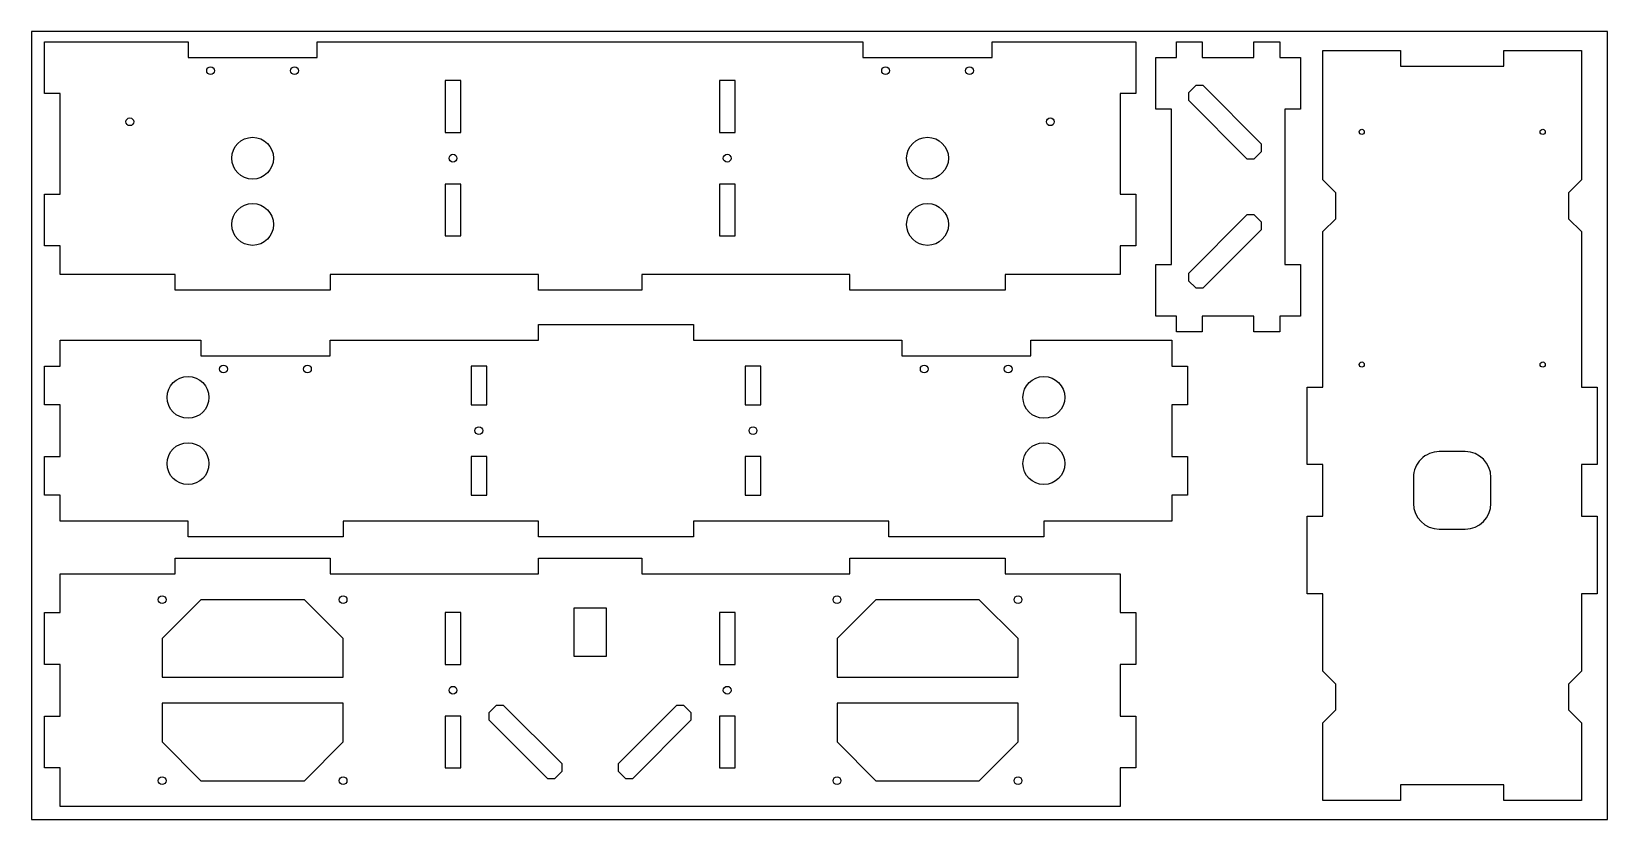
# Model space of a CAD drawing. Extents: x -305 to 305, y 247 to 552.
import ezdxf

# ---------------------------------------------------------------- set-up
doc = ezdxf.new("R2010")
doc.units = 0
for name, color, linetype in [('6_06MM_ABS_INSIDE', 15, 'CONTINUOUS'), ('6_06MM_ABS_OUTSIDE', 1, 'CONTINUOUS'), ('BOUNDARIES', 7, 'CONTINUOUS'), ('SCREW_HOLES', 7, 'CONTINUOUS')]:
    doc.layers.add(name, color=color, linetype=linetype)

msp = doc.modelspace()

# ---------------------------------------------------------------- linework, layer by layer
at = {"layer": '6_06MM_ABS_INSIDE'}
for points in [[(-144.8, 533.29), (-144.8, 513.29), (-138.74, 513.29), (-138.74, 533.29)], [(-38.74, 513.29), (-32.68, 513.29), (-32.68, 533.29), (-38.74, 533.29)], [(170.98, 508.74), (148.35, 531.37), (145.52, 531.37), (142.69, 528.54), (142.69, 525.71), (165.32, 503.09), (168.15, 503.09), (170.98, 505.91)], [(-138.74, 473.29), (-138.74, 493.29), (-144.8, 493.29), (-144.8, 473.29)], [(-32.68, 493.29), (-38.74, 493.29), (-38.74, 473.29), (-32.68, 473.29)], [(165.32, 481.37), (142.69, 458.74), (142.69, 455.91), (145.52, 453.09), (148.35, 453.09), (170.98, 475.71), (170.98, 478.54), (168.15, 481.37)], [(-134.8, 407.89), (-128.74, 407.89), (-128.74, 422.89), (-134.8, 422.89)], [(-28.74, 422.89), (-28.74, 407.89), (-22.68, 407.89), (-22.68, 422.89)], [(-128.74, 387.89), (-134.8, 387.89), (-134.8, 372.89), (-128.74, 372.89)], [(-22.68, 372.89), (-22.68, 387.89), (-28.74, 387.89), (-28.74, 372.89)], [(-199.27, 332.49), (-239.27, 332.49), (-254.27, 317.49), (-254.27, 302.49), (-184.27, 302.49), (-184.27, 317.49)], [(-82.44, 310.69), (-82.44, 329.29), (-95.04, 329.29), (-95.04, 310.69)], [(61.79, 332.49), (21.79, 332.49), (6.79, 317.49), (6.79, 302.49), (76.79, 302.49), (76.79, 317.49)], [(-144.8, 307.49), (-138.74, 307.49), (-138.74, 327.49), (-144.8, 327.49)], [(-38.74, 327.49), (-38.74, 307.49), (-32.68, 307.49), (-32.68, 327.49)], [(-239.27, 262.49), (-199.27, 262.49), (-184.27, 277.49), (-184.27, 292.49), (-254.27, 292.49), (-254.27, 277.49)], [(-138.74, 287.49), (-144.8, 287.49), (-144.8, 267.49), (-138.74, 267.49)], [(-99.6, 269), (-122.23, 291.63), (-125.05, 291.63), (-127.88, 288.8), (-127.88, 285.97), (-105.25, 263.35), (-102.43, 263.35), (-99.6, 266.17)], [(-72.23, 263.35), (-49.6, 285.97), (-49.6, 288.8), (-52.43, 291.63), (-55.25, 291.63), (-77.88, 269), (-77.88, 266.17), (-75.05, 263.35)], [(-32.68, 267.49), (-32.68, 287.49), (-38.74, 287.49), (-38.74, 267.49)], [(21.79, 262.49), (61.79, 262.49), (76.79, 277.49), (76.79, 292.49), (6.79, 292.49), (6.79, 277.49)]]:
    msp.add_lwpolyline(points, close=True, dxfattribs=at)
msp.add_lwpolyline([(239.74, 359.78), (249.74, 359.78, 0.414213), (259.74, 369.78), (259.74, 379.78, 0.414213), (249.74, 389.78), (239.74, 389.78, 0.414214), (229.74, 379.78), (229.74, 369.78, 0.414213)], format="xyb", close=True, dxfattribs=at)
for centre in [(-219.27, 503.29), (41.79, 503.29), (-219.27, 477.65), (41.79, 477.65), (-244.27, 410.77), (86.79, 410.77), (-244.27, 385.13), (86.79, 385.13)]:
    msp.add_circle(centre, 8.09, dxfattribs=at)
at = {"layer": '6_06MM_ABS_OUTSIDE'}
for points in [[(71.79, 452.23), (11.79, 452.23), (11.79, 458.29), (-68.74, 458.29), (-68.74, 452.23), (-108.74, 452.23), (-108.74, 458.29), (-189.27, 458.29), (-189.27, 452.23), (-249.27, 452.23), (-249.27, 458.29), (-293.74, 458.29), (-293.74, 469.35), (-299.8, 469.35), (-299.8, 489.35), (-293.74, 489.35), (-293.74, 528.29), (-299.8, 528.29), (-299.8, 548.29), (-293.74, 548.29), (-244.27, 548.29), (-244.27, 542.23), (-194.27, 542.23), (-194.27, 548.29), (16.79, 548.29), (16.79, 542.23), (66.79, 542.23), (66.79, 548.29), (116.26, 548.29), (122.32, 548.29), (122.32, 528.29), (116.26, 528.29), (116.26, 489.35), (122.32, 489.35), (122.32, 469.35), (116.26, 469.35), (116.26, 458.29), (71.79, 458.29)], [(138.03, 436.17), (138.03, 442.23), (130.05, 442.23), (130.05, 462.23), (136.11, 462.23), (136.11, 522.23), (130.05, 522.23), (130.05, 542.23), (138.03, 542.23), (138.03, 548.29), (148.03, 548.29), (148.03, 542.23), (168.03, 542.23), (168.03, 548.29), (178.03, 548.29), (178.03, 542.23), (186.01, 542.23), (186.01, 522.23), (179.95, 522.23), (179.95, 462.23), (186.01, 462.23), (186.01, 442.23), (178.03, 442.23), (178.03, 436.17), (168.03, 436.17), (168.03, 442.23), (148.03, 442.23), (148.03, 436.17)], [(188.68, 414.78), (194.74, 414.78), (194.74, 474.89), (199.74, 479.89), (199.74, 489.89), (194.74, 494.89), (194.74, 544.89), (224.74, 544.89), (224.74, 538.83), (264.74, 538.83), (264.74, 544.89), (294.74, 544.89), (294.74, 494.89), (289.74, 489.89), (289.74, 479.89), (294.74, 474.89), (294.74, 414.78), (300.8, 414.78), (300.8, 384.78), (294.74, 384.78), (294.74, 364.78), (300.8, 364.78), (300.8, 334.78), (294.74, 334.78), (294.74, 304.89), (289.74, 299.89), (289.74, 289.89), (294.74, 284.89), (294.74, 254.89), (264.74, 254.89), (264.74, 260.95), (224.74, 260.95), (224.74, 254.89), (194.74, 254.89), (194.74, 284.89), (199.74, 289.89), (199.74, 299.89), (194.74, 304.89), (194.74, 334.78), (188.68, 334.78), (188.68, 364.78), (194.74, 364.78), (194.74, 384.78), (188.68, 384.78)], [(-48.74, 438.95), (-48.74, 432.89), (31.79, 432.89), (31.79, 426.83), (81.79, 426.83), (81.79, 432.89), (136.26, 432.89), (136.26, 422.89), (142.32, 422.89), (142.32, 407.89), (136.26, 407.89), (136.26, 387.89), (142.32, 387.89), (142.32, 372.89), (136.26, 372.89), (136.26, 362.89), (86.79, 362.89), (86.79, 356.83), (26.79, 356.83), (26.79, 362.89), (-48.74, 362.89), (-48.74, 356.83), (-108.74, 356.83), (-108.74, 362.89), (-184.27, 362.89), (-184.27, 356.83), (-244.27, 356.83), (-244.27, 362.89), (-293.74, 362.89), (-293.74, 372.89), (-299.8, 372.89), (-299.8, 387.89), (-293.74, 387.89), (-293.74, 407.89), (-299.8, 407.89), (-299.8, 422.89), (-293.74, 422.89), (-293.74, 432.89), (-239.27, 432.89), (-239.27, 426.83), (-189.27, 426.83), (-189.27, 432.89), (-108.74, 432.89), (-108.74, 438.95)], [(-249.27, 348.55), (-189.27, 348.55), (-189.27, 342.49), (-108.74, 342.49), (-108.74, 348.55), (-68.74, 348.55), (-68.74, 342.49), (11.79, 342.49), (11.79, 348.55), (71.79, 348.55), (71.79, 342.49), (116.26, 342.49), (116.26, 327.49), (122.32, 327.49), (122.32, 307.49), (116.26, 307.49), (116.26, 287.49), (122.32, 287.49), (122.32, 267.49), (116.26, 267.49), (116.26, 252.49), (-293.74, 252.49), (-293.74, 267.49), (-299.8, 267.49), (-299.8, 287.49), (-293.74, 287.49), (-293.74, 307.49), (-299.8, 307.49), (-299.8, 327.49), (-293.74, 327.49), (-293.74, 342.49), (-249.27, 342.49)]]:
    msp.add_lwpolyline(points, close=True, dxfattribs=at)
at = {"layer": 'BOUNDARIES'}
msp.add_lwpolyline([(304.8, 247.49), (304.8, 552.29), (-304.8, 552.29), (-304.8, 247.49)], close=True, dxfattribs=at)
at = {"layer": 'SCREW_HOLES'}
for centre, radius in [((-235.55, 537.14), 1.5), ((-203.07, 537.14), 1.5), ((25.55, 537.14), 1.5), ((58.03, 537.14), 1.5), ((-266.77, 517.38), 1.5), ((89.29, 517.38), 1.5), ((209.74, 513.48), 1), ((279.74, 513.48), 1), ((-141.77, 503.29), 1.5), ((-35.71, 503.29), 1.5), ((-230.55, 421.74), 1.5), ((-198.07, 421.74), 1.5), ((40.51, 421.74), 1.5), ((72.99, 421.74), 1.5), ((209.74, 423.48), 1), ((279.74, 423.48), 1), ((-131.77, 397.89), 1.5), ((-25.71, 397.89), 1.5), ((-254.27, 332.49), 1.5), ((-184.27, 332.49), 1.5), ((6.79, 332.49), 1.5), ((76.79, 332.49), 1.5), ((-141.77, 297.49), 1.5), ((-35.71, 297.49), 1.5), ((-254.27, 262.49), 1.5), ((-184.27, 262.49), 1.5), ((6.79, 262.49), 1.5), ((76.79, 262.49), 1.5)]:
    msp.add_circle(centre, radius, dxfattribs=at)

doc.saveas('drawing.dxf')
